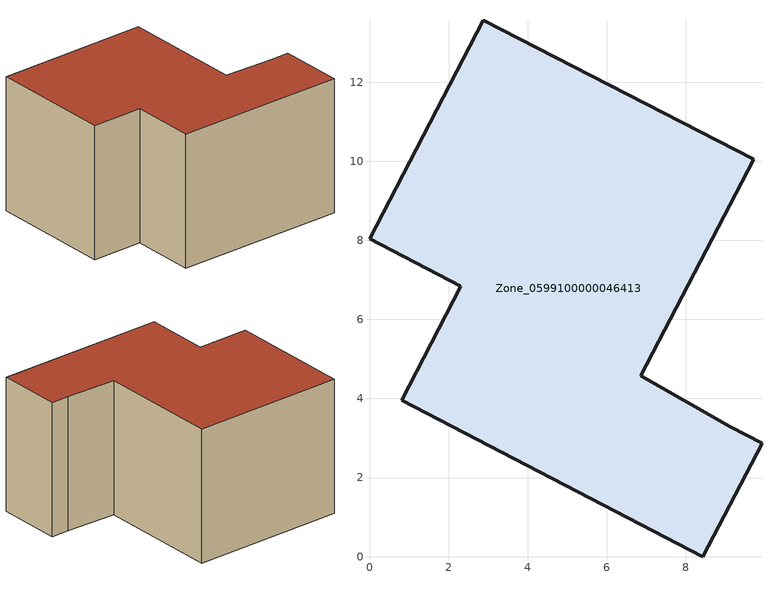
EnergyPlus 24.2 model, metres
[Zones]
Zone_0599100000046413
 floor ground (C_G): 2.88,13.56 9.71,10.04 6.87,4.57 9.12,3.29 9.93,2.87 8.43,0 0.81,3.96 2.31,6.83 0,8.03 z0
 wall outside (C_F): 9.71,10.04 2.88,13.56 0,8.03 2.31,6.83 0.81,3.96 8.43,0 9.93,2.87 9.12,3.29 6.87,4.57 9.71,10.04 z0:6.73
 roof outside (C_R): 8.43,0 9.93,2.87 9.12,3.29 6.87,4.57 9.71,10.04 2.88,13.56 0,8.03 2.31,6.83 0.81,3.96 z6.73
[BUILDING]
Pand.0599100000046413: North Axis=0; Terrain=City; Loads Convergence Tolerance Value=0.04; Temperature Convergence Tolerance Value=0.4; Solar Distribution=FullExterior; Maximum Number of Warmup Days=25; Minimum Number of Warmup Days=1
[Site:Location]
Rotterdam.The.Hague.AP_ZH_NLD Design_Conditions: Latitude=51.96; Longitude=4.45; Time Zone=1; Elevation=-4.5
[SITE:GROUNDTEMPERATURE:BUILDINGSURFACE]
18, 18, 18, 18, 18, 18, 18, 18, 18, 18, 18, 18
[MATERIAL] Thermal Absorptance=0.9; Solar Absorptance=0.7; Visible Absorptance=0.7
Name | Roughness | Thickness | Conductivity | Density | Specific Heat
G.TC.1946-1964 | MediumSmooth | 0.15 | 1 | 540 | 1210
F.TC.1946-1964 | Rough | 0.3 | 0.857143 | 1920 | 840
R.TC.1946-1964 | MediumRough | 0.2 | 0.235294 | 1500 | 1000
[CONSTRUCTION]
C_G: G.TC.1946-1964
C_F: F.TC.1946-1964
C_R: R.TC.1946-1964
[ZONE]
Zone_0599100000046413: Type=1; Multiplier=1; Ceiling Height=Autocalculate; Volume=Autocalculate; Floor Area=autocalculate; Part of Total Floor Area=Yes
[ZONEINFILTRATION:DESIGNFLOWRATE]
Infil_Zone_0599100000046413: Zone or ZoneList or Space or SpaceList=Zone_0599100000046413; Schedule=AlwaysOn; Design Flow Rate Calculation Method=Flow/Area; Flow Rate per Floor Area=0.003; Constant Term Coefficient=1; Temperature Term Coefficient=0; Velocity Term Coefficient=0; Velocity Squared Term Coefficient=0
[HVACTEMPLATE:ZONE:IDEALLOADSAIRSYSTEM]
Zone_0599100000046413: Maximum Heating Supply Air Temperature=50; Minimum Cooling Supply Air Temperature=13; Maximum Heating Supply Air Humidity Ratio=0.0156; Minimum Cooling Supply Air Humidity Ratio=0.0077; Heating Limit=NoLimit; Cooling Limit=NoLimit; Dehumidification Control Type=ConstantSensibleHeatRatio; Cooling Sensible Heat Ratio=0.7; Dehumidification Setpoint=60; Humidification Control Type=None; Humidification Setpoint=30; Outdoor Air Method=None; Outdoor Air Flow Rate per Person=0.00944; Outdoor Air Flow Rate per Zone Floor Area=0; Outdoor Air Flow Rate per Zone=0; Demand Controlled Ventilation Type=None; Outdoor Air Economizer Type=NoEconomizer; Heat Recovery Type=None; Sensible Heat Recovery Effectiveness=0.7; Latent Heat Recovery Effectiveness=0.65
[ZONECONTROL:THERMOSTAT]
ThermostatControl_Zone_0599100000046413: Zone or ZoneList=Zone_0599100000046413; Control Type Schedule=DualSetpointControlType; Control 1=Thermostat_Zone_0599100000046413; Temperature Difference Between Cutout And Setpoint=0
[THERMOSTATSETPOINT:DUALSETPOINT]
Thermostat_Zone_0599100000046413: Heating Setpoint Temperature Schedule=HeatingSetpoint_Zone_0599100000046413; Cooling Setpoint Temperature Schedule=CoolingSetpoint_Zone_0599100000046413
[SCHEDULE:COMPACT]
HeatingSetpoint_Zone_0599100000046413: Through: 12/31, For: AllDays, Until: 24:00, 21
CoolingSetpoint_Zone_0599100000046413: Through: 12/31, For: AllDays, Until: 24:00, 24
DualSetpointControlType: Through: 12/31, For: AllDays, Until: 24:00, 4
AlwaysOn: Through: 12/31, For: AllDays, Until: 24:00, 1
